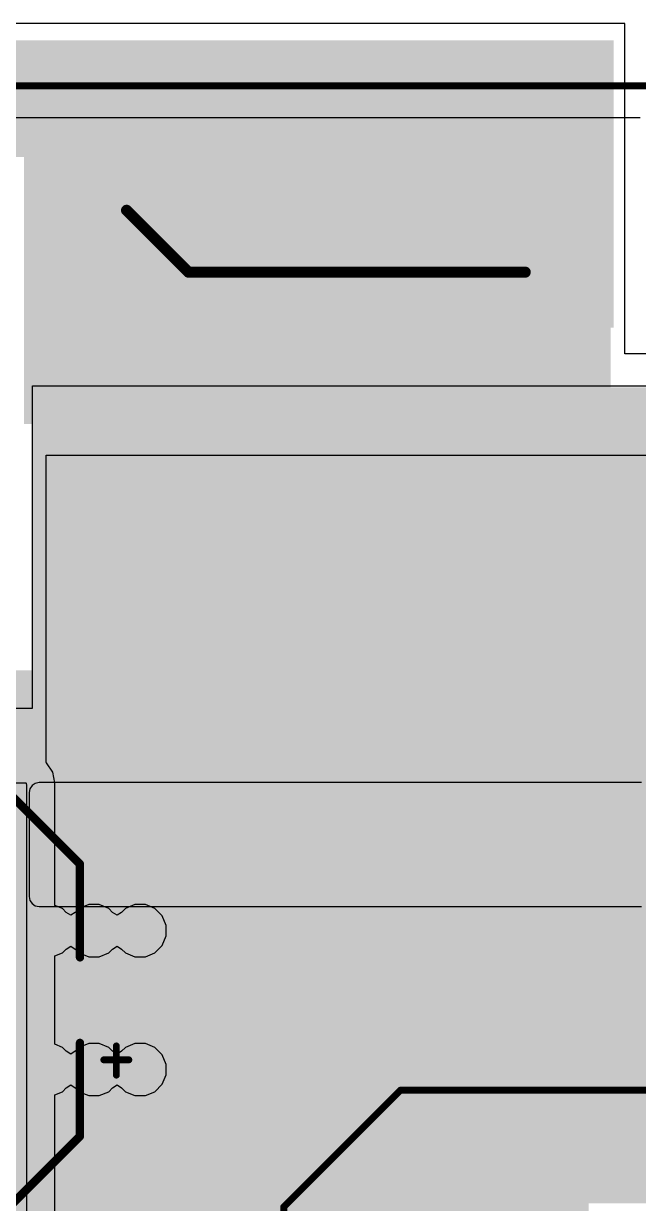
# Model space of a CAD drawing. Header units: millimetres. Extents: x 0 to 214, y 0 to 214.
# Drawn here: x 3.69 to 4.133, y 1.471 to 2.321 of the extents above; entities that cross this region are included whole.
import ezdxf

# ---------------------------------------------------------------- set-up
doc = ezdxf.new("R2010")
doc.units = ezdxf.units.MM
doc.header["$MEASUREMENT"] = 0
for name, color, linetype in [('BottomLayer', 5, 'Continuous'), ('BottomPaste', 16, 'Continuous'), ('BottomSolder', 6, 'Continuous'), ('TopLayer', 1, 'Continuous'), ('TopOverlay', 2, 'Continuous'), ('TopPaste', 8, 'Continuous'), ('TopSolder', 216, 'Continuous'), ('ViaHoleLayer', 16, 'Continuous')]:
    doc.layers.add(name, color=color, linetype=linetype)

# ---------------------------------------------------------------- blocks, each defined once
blk = doc.blocks.new('50SVPF68M_5')
at = {"layer": 'TopLayer'}
for points in [[(-0.26575, 0.03248), (-0.08858, 0.03248), (-0.08858, -0.03248), (-0.26575, -0.03248)], [(0.08858, 0.03248), (0.26575, 0.03248), (0.26575, -0.03248), (0.08858, -0.03248)]]:
    blk.add_hatch(color=1, dxfattribs=at).paths.add_polyline_path(points)
at = {"layer": 'TopPaste'}
for points in [[(-0.26575, 0.03248), (-0.08858, 0.03248), (-0.08858, -0.03248), (-0.26575, -0.03248)], [(0.08858, 0.03248), (0.26575, 0.03248), (0.26575, -0.03248), (0.08858, -0.03248)]]:
    blk.add_hatch(color=8, dxfattribs=at).paths.add_polyline_path(points)
at = {"layer": 'TopSolder'}
for points in [[(-0.26775, 0.03448), (-0.08658, 0.03448), (-0.08658, -0.03448), (-0.26775, -0.03448)], [(0.08658, 0.03448), (0.26775, 0.03448), (0.26775, -0.03448), (0.08658, -0.03448)]]:
    blk.add_hatch(color=216, dxfattribs=at).paths.add_polyline_path(points)
at = {"layer": 'TopOverlay', "const_width": 0.005}
for points in [[(-0.20576, 0.12165), (-0.12165, 0.20576)], [(-0.12165, 0.20576), (0.20576, 0.20576)], [(0.20576, 0.03356), (0.20576, 0.20576)], [(-0.20576, 0.041), (-0.20576, 0.12165)], [(-0.22617, 0.04), (-0.22617, 0.061)], [(-0.23517, 0.05), (-0.21716, 0.05)], [(0.20576, -0.20576), (0.20576, -0.03356)], [(-0.20576, -0.12165), (-0.20576, -0.04)], [(-0.20576, -0.12165), (-0.12165, -0.20576)], [(-0.12165, -0.20576), (0.20576, -0.20576)]]:
    blk.add_lwpolyline(points, dxfattribs=at)
at = {"layer": 'TopOverlay', "const_width": 0.0025}
for points in [[(-0.1229, 0.20576, 1), (-0.1204, 0.20576, 1)], [(-0.1229, 0.20576, 1), (-0.1204, 0.20576, 1)], [(0.20451, 0.20576, 1), (0.20701, 0.20576, 1)], [(0.20451, 0.20576, 1), (0.20701, 0.20576, 1)], [(-0.20701, 0.12165, 1), (-0.20451, 0.12165, 1)], [(-0.20701, 0.12165, 1), (-0.20451, 0.12165, 1)], [(-0.22742, 0.061, 1), (-0.22492, 0.061, 1)], [(-0.23641, 0.05, 1), (-0.23392, 0.05, 1)], [(-0.21841, 0.05, 1), (-0.21591, 0.05, 1)], [(-0.20701, 0.041, 1), (-0.20451, 0.041, 1)], [(-0.22742, 0.04, 1), (-0.22492, 0.04, 1)], [(0.20451, 0.03356, 1), (0.20701, 0.03356, 1)], [(0.20451, -0.03356, 1), (0.20701, -0.03356, 1)], [(-0.20701, -0.04, 1), (-0.20451, -0.04, 1)], [(-0.20701, -0.12165, 1), (-0.20451, -0.12165, 1)], [(-0.20701, -0.12165, 1), (-0.20451, -0.12165, 1)], [(-0.1229, -0.20576, 1), (-0.1204, -0.20576, 1)], [(-0.1229, -0.20576, 1), (-0.1204, -0.20576, 1)], [(0.20451, -0.20576, 1), (0.20701, -0.20576, 1)], [(0.20451, -0.20576, 1), (0.20701, -0.20576, 1)]]:
    blk.add_lwpolyline(points, format="xyb", close=True, dxfattribs=at)
blk = doc.blocks.new('760895631_6')
at = {"layer": 'TopOverlay', "const_width": 0.005}
blk.add_lwpolyline([(-0.85014, -0.82476), (0.84843, -0.82476)], dxfattribs=at)
blk = doc.blocks.new('50SVPF18M_84')
at = {"layer": 'TopLayer'}
for points in [[(-0.211307, 0.027559), (-0.045953, 0.027559), (-0.045953, -0.027559), (-0.211307, -0.027559)], [(0.045953, 0.027559), (0.211307, 0.027559), (0.211307, -0.027559), (0.045953, -0.027559)]]:
    blk.add_hatch(color=1, dxfattribs=at).paths.add_polyline_path(points)
at = {"layer": 'TopPaste'}
for points in [[(-0.211307, 0.027559), (-0.045953, 0.027559), (-0.045953, -0.027559), (-0.211307, -0.027559)], [(0.045953, 0.027559), (0.211307, 0.027559), (0.211307, -0.027559), (0.045953, -0.027559)]]:
    blk.add_hatch(color=8, dxfattribs=at).paths.add_polyline_path(points)
at = {"layer": 'TopSolder'}
for points in [[(-0.213307, 0.029559), (-0.043953, 0.029559), (-0.043953, -0.029559), (-0.213307, -0.029559)], [(0.043953, 0.029559), (0.213307, 0.029559), (0.213307, -0.029559), (0.043953, -0.029559)]]:
    blk.add_hatch(color=216, dxfattribs=at).paths.add_polyline_path(points)
at = {"layer": 'TopOverlay'}
for points, const_width in [([(-0.097046, 0.166387), (-0.165403, 0.09803)], 0.006), ([(0.165403, 0.166387), (-0.097046, 0.166387)], 0.006), ([(0.165403, 0.166387), (0.165403, 0.030803)], 0.006), ([(-0.165403, 0.09803), (-0.165403, 0.030803)], 0.006), ([(-0.19163, 0.054), (-0.19163, 0.033)], 0.005), ([(-0.18263, 0.043), (-0.20063, 0.043)], 0.005), ([(-0.165403, -0.030803), (-0.165403, -0.09803)], 0.006), ([(0.165403, -0.030803), (0.165403, -0.166387)], 0.006), ([(-0.097046, -0.166387), (-0.165403, -0.09803)], 0.006), ([(0.165403, -0.166387), (-0.097046, -0.166387)], 0.006)]:
    blk.add_lwpolyline(points, dxfattribs=dict(at, const_width=const_width))
for points, const_width in [([(-0.098546, 0.166387, 1), (-0.095546, 0.166387, 1)], 0.003), ([(-0.098546, 0.166387, 1), (-0.095546, 0.166387, 1)], 0.003), ([(0.163903, 0.166387, 1), (0.166903, 0.166387, 1)], 0.003), ([(0.163903, 0.166387, 1), (0.166903, 0.166387, 1)], 0.003), ([(-0.166903, 0.09803, 1), (-0.163903, 0.09803, 1)], 0.003), ([(-0.166903, 0.09803, 1), (-0.163903, 0.09803, 1)], 0.003), ([(-0.19288, 0.054, 1), (-0.19038, 0.054, 1)], 0.0025), ([(-0.20188, 0.043, 1), (-0.19938, 0.043, 1)], 0.0025), ([(-0.18388, 0.043, 1), (-0.18138, 0.043, 1)], 0.0025), ([(-0.19288, 0.033, 1), (-0.19038, 0.033, 1)], 0.0025), ([(-0.166903, 0.030803, 1), (-0.163903, 0.030803, 1)], 0.003), ([(0.163903, 0.030803, 1), (0.166903, 0.030803, 1)], 0.003), ([(-0.166903, -0.030803, 1), (-0.163903, -0.030803, 1)], 0.003), ([(0.163903, -0.030803, 1), (0.166903, -0.030803, 1)], 0.003), ([(-0.166903, -0.09803, 1), (-0.163903, -0.09803, 1)], 0.003), ([(-0.166903, -0.09803, 1), (-0.163903, -0.09803, 1)], 0.003), ([(-0.098546, -0.166387, 1), (-0.095546, -0.166387, 1)], 0.003), ([(-0.098546, -0.166387, 1), (-0.095546, -0.166387, 1)], 0.003), ([(0.163903, -0.166387, 1), (0.166903, -0.166387, 1)], 0.003), ([(0.163903, -0.166387, 1), (0.166903, -0.166387, 1)], 0.003)]:
    blk.add_lwpolyline(points, format="xyb", close=True, dxfattribs=dict(at, const_width=const_width))
blk = doc.blocks.new('RES_2512_B_130')
at = {"layer": 'BottomLayer'}
for points in [[(-0.15945, 0.06693), (-0.09646, 0.06693), (-0.09646, -0.06693), (-0.15945, -0.06693)], [(0.09646, 0.06693), (0.15945, 0.06693), (0.15945, -0.06693), (0.09646, -0.06693)]]:
    blk.add_hatch(color=5, dxfattribs=at).paths.add_polyline_path(points)
at = {"layer": 'BottomPaste'}
for points in [[(-0.15945, 0.06693), (-0.09646, 0.06693), (-0.09646, -0.06693), (-0.15945, -0.06693)], [(0.09646, 0.06693), (0.15945, 0.06693), (0.15945, -0.06693), (0.09646, -0.06693)]]:
    blk.add_hatch(color=16, dxfattribs=at).paths.add_polyline_path(points)
at = {"layer": 'BottomSolder'}
for points in [[(-0.16345, 0.07093), (-0.09246, 0.07093), (-0.09246, -0.07093), (-0.16345, -0.07093)], [(0.09246, 0.07093), (0.16345, 0.07093), (0.16345, -0.07093), (0.09246, -0.07093)]]:
    blk.add_hatch(color=6, dxfattribs=at).paths.add_polyline_path(points)
blk = doc.blocks.new('RES_2512_B_131')
at = {"layer": 'BottomLayer'}
for points in [[(-0.15945, 0.06693), (-0.09646, 0.06693), (-0.09646, -0.06693), (-0.15945, -0.06693)], [(0.09646, 0.06693), (0.15945, 0.06693), (0.15945, -0.06693), (0.09646, -0.06693)]]:
    blk.add_hatch(color=5, dxfattribs=at).paths.add_polyline_path(points)
at = {"layer": 'BottomPaste'}
for points in [[(-0.15945, 0.06693), (-0.09646, 0.06693), (-0.09646, -0.06693), (-0.15945, -0.06693)], [(0.09646, 0.06693), (0.15945, 0.06693), (0.15945, -0.06693), (0.09646, -0.06693)]]:
    blk.add_hatch(color=16, dxfattribs=at).paths.add_polyline_path(points)
at = {"layer": 'BottomSolder'}
for points in [[(-0.16345, 0.07093), (-0.09246, 0.07093), (-0.09246, -0.07093), (-0.16345, -0.07093)], [(0.09246, 0.07093), (0.16345, 0.07093), (0.16345, -0.07093), (0.09246, -0.07093)]]:
    blk.add_hatch(color=6, dxfattribs=at).paths.add_polyline_path(points)

msp = doc.modelspace()

# ---------------------------------------------------------------- hatches: boundary and pattern name
at = {"layer": 'BottomLayer'}
for points in [[(3.69, 2.03246), (4.11295, 2.03246), (4.11295, 2.226), (3.69, 2.226)], [(3.69, 2.03246), (4.1102, 2.03246), (4.1102, 2.105), (3.69, 2.105)]]:
    msp.add_hatch(color=5, dxfattribs=at).paths.add_polyline_path(points)
h = msp.add_hatch(color=5, dxfattribs=at)
edge = h.paths.add_edge_path()
edge.add_arc((3.72248, 2.18649), 0.01181, 0, 360)
h = msp.add_hatch(color=5, dxfattribs=at)
edge = h.paths.add_edge_path()
edge.add_arc((3.77545, 2.18649), 0.01181, 0, 360)
h = msp.add_hatch(color=5, dxfattribs=at)
edge = h.paths.add_edge_path()
edge.add_arc((3.82841, 2.18649), 0.01181, 0, 360)
h = msp.add_hatch(color=5, dxfattribs=at)
edge = h.paths.add_edge_path()
edge.add_arc((3.88138, 2.18649), 0.01181, 0, 360)
h = msp.add_hatch(color=5, dxfattribs=at)
edge = h.paths.add_edge_path()
edge.add_arc((3.93435, 2.18649), 0.01181, 0, 360)
h = msp.add_hatch(color=5, dxfattribs=at)
edge = h.paths.add_edge_path()
edge.add_arc((3.98732, 2.18649), 0.01181, 0, 360)
h = msp.add_hatch(color=5, dxfattribs=at)
edge = h.paths.add_edge_path()
edge.add_arc((4.04029, 2.18649), 0.01181, 0, 360)
h = msp.add_hatch(color=5, dxfattribs=at)
edge = h.paths.add_edge_path()
edge.add_arc((4.09326, 2.18649), 0.01181, 0, 360)
h = msp.add_hatch(color=5, dxfattribs=at)
edge = h.paths.add_edge_path()
edge.add_arc((3.72248, 2.139), 0.01181, 0, 360)
h = msp.add_hatch(color=5, dxfattribs=at)
edge = h.paths.add_edge_path()
edge.add_arc((3.77545, 2.139), 0.01181, 0, 360)
h = msp.add_hatch(color=5, dxfattribs=at)
edge = h.paths.add_edge_path()
edge.add_arc((3.82841, 2.139), 0.01181, 0, 360)
h = msp.add_hatch(color=5, dxfattribs=at)
edge = h.paths.add_edge_path()
edge.add_arc((3.88138, 2.139), 0.01181, 0, 360)
h = msp.add_hatch(color=5, dxfattribs=at)
edge = h.paths.add_edge_path()
edge.add_arc((3.93435, 2.139), 0.01181, 0, 360)
h = msp.add_hatch(color=5, dxfattribs=at)
edge = h.paths.add_edge_path()
edge.add_arc((3.98732, 2.139), 0.01181, 0, 360)
h = msp.add_hatch(color=5, dxfattribs=at)
edge = h.paths.add_edge_path()
edge.add_arc((4.04029, 2.139), 0.01181, 0, 360)
h = msp.add_hatch(color=5, dxfattribs=at)
edge = h.paths.add_edge_path()
edge.add_arc((4.09326, 2.139), 0.01181, 0, 360)
h = msp.add_hatch(color=5, dxfattribs=at)
edge = h.paths.add_edge_path()
edge.add_arc((3.72248, 1.733), 0.01181, 0, 360)
h = msp.add_hatch(color=5, dxfattribs=at)
edge = h.paths.add_edge_path()
edge.add_arc((3.77545, 1.733), 0.01181, 0, 360)
h = msp.add_hatch(color=5, dxfattribs=at)
edge = h.paths.add_edge_path()
edge.add_arc((3.82841, 1.733), 0.01181, 0, 360)
h = msp.add_hatch(color=5, dxfattribs=at)
edge = h.paths.add_edge_path()
edge.add_arc((3.88138, 1.733), 0.01181, 0, 360)
h = msp.add_hatch(color=5, dxfattribs=at)
edge = h.paths.add_edge_path()
edge.add_arc((3.93435, 1.733), 0.01181, 0, 360)
h = msp.add_hatch(color=5, dxfattribs=at)
edge = h.paths.add_edge_path()
edge.add_arc((3.98732, 1.733), 0.01181, 0, 360)
h = msp.add_hatch(color=5, dxfattribs=at)
edge = h.paths.add_edge_path()
edge.add_arc((4.04029, 1.733), 0.01181, 0, 360)
h = msp.add_hatch(color=5, dxfattribs=at)
edge = h.paths.add_edge_path()
edge.add_arc((4.09326, 1.733), 0.01181, 0, 360)
h = msp.add_hatch(color=5, dxfattribs=at)
edge = h.paths.add_edge_path()
edge.add_arc((3.70715, 1.66744), 0.01181, 0, 360)
h = msp.add_hatch(color=5, dxfattribs=at)
edge = h.paths.add_edge_path()
edge.add_arc((3.74048, 1.66744), 0.01181, 0, 360)
h = msp.add_hatch(color=5, dxfattribs=at)
edge = h.paths.add_edge_path()
edge.add_arc((3.77382, 1.66744), 0.01181, 0, 360)
h = msp.add_hatch(color=5, dxfattribs=at)
edge = h.paths.add_edge_path()
edge.add_arc((3.70715, 1.56744), 0.01181, 0, 360)
h = msp.add_hatch(color=5, dxfattribs=at)
edge = h.paths.add_edge_path()
edge.add_arc((3.74048, 1.56744), 0.01181, 0, 360)
h = msp.add_hatch(color=5, dxfattribs=at)
edge = h.paths.add_edge_path()
edge.add_arc((3.77382, 1.56744), 0.01181, 0, 360)
at = {"layer": 'BottomSolder'}
h = msp.add_hatch(color=6, dxfattribs=at)
edge = h.paths.add_edge_path()
edge.add_arc((3.72248, 2.18649), 0.01581, 0, 360)
h = msp.add_hatch(color=6, dxfattribs=at)
edge = h.paths.add_edge_path()
edge.add_arc((3.77545, 2.18649), 0.01581, 0, 360)
h = msp.add_hatch(color=6, dxfattribs=at)
edge = h.paths.add_edge_path()
edge.add_arc((3.82841, 2.18649), 0.01581, 0, 360)
h = msp.add_hatch(color=6, dxfattribs=at)
edge = h.paths.add_edge_path()
edge.add_arc((3.88138, 2.18649), 0.01581, 0, 360)
h = msp.add_hatch(color=6, dxfattribs=at)
edge = h.paths.add_edge_path()
edge.add_arc((3.93435, 2.18649), 0.01581, 0, 360)
h = msp.add_hatch(color=6, dxfattribs=at)
edge = h.paths.add_edge_path()
edge.add_arc((3.98732, 2.18649), 0.01581, 0, 360)
h = msp.add_hatch(color=6, dxfattribs=at)
edge = h.paths.add_edge_path()
edge.add_arc((4.04029, 2.18649), 0.01581, 0, 360)
h = msp.add_hatch(color=6, dxfattribs=at)
edge = h.paths.add_edge_path()
edge.add_arc((4.09326, 2.18649), 0.01581, 0, 360)
h = msp.add_hatch(color=6, dxfattribs=at)
edge = h.paths.add_edge_path()
edge.add_arc((3.72248, 2.139), 0.01581, 0, 360)
h = msp.add_hatch(color=6, dxfattribs=at)
edge = h.paths.add_edge_path()
edge.add_arc((3.77545, 2.139), 0.01581, 0, 360)
h = msp.add_hatch(color=6, dxfattribs=at)
edge = h.paths.add_edge_path()
edge.add_arc((3.82841, 2.139), 0.01581, 0, 360)
h = msp.add_hatch(color=6, dxfattribs=at)
edge = h.paths.add_edge_path()
edge.add_arc((3.88138, 2.139), 0.01581, 0, 360)
h = msp.add_hatch(color=6, dxfattribs=at)
edge = h.paths.add_edge_path()
edge.add_arc((3.93435, 2.139), 0.01581, 0, 360)
h = msp.add_hatch(color=6, dxfattribs=at)
edge = h.paths.add_edge_path()
edge.add_arc((3.98732, 2.139), 0.01581, 0, 360)
h = msp.add_hatch(color=6, dxfattribs=at)
edge = h.paths.add_edge_path()
edge.add_arc((4.04029, 2.139), 0.01581, 0, 360)
h = msp.add_hatch(color=6, dxfattribs=at)
edge = h.paths.add_edge_path()
edge.add_arc((4.09326, 2.139), 0.01581, 0, 360)
for points in [[(3.696, 1.471), (5.885, 1.471), (5.885, 2.059), (3.696, 2.059)], [(4.097, 0.144), (4.097, 1.855), (3.18, 1.855), (3.18, 0.144)]]:
    msp.add_hatch(color=6, dxfattribs=at).paths.add_polyline_path(points)
h = msp.add_hatch(color=6, dxfattribs=at)
edge = h.paths.add_edge_path()
edge.add_arc((3.72248, 1.733), 0.01581, 0, 360)
h = msp.add_hatch(color=6, dxfattribs=at)
edge = h.paths.add_edge_path()
edge.add_arc((3.77545, 1.733), 0.01581, 0, 360)
h = msp.add_hatch(color=6, dxfattribs=at)
edge = h.paths.add_edge_path()
edge.add_arc((3.82841, 1.733), 0.01581, 0, 360)
h = msp.add_hatch(color=6, dxfattribs=at)
edge = h.paths.add_edge_path()
edge.add_arc((3.88138, 1.733), 0.01581, 0, 360)
h = msp.add_hatch(color=6, dxfattribs=at)
edge = h.paths.add_edge_path()
edge.add_arc((3.93435, 1.733), 0.01581, 0, 360)
h = msp.add_hatch(color=6, dxfattribs=at)
edge = h.paths.add_edge_path()
edge.add_arc((3.98732, 1.733), 0.01581, 0, 360)
h = msp.add_hatch(color=6, dxfattribs=at)
edge = h.paths.add_edge_path()
edge.add_arc((4.04029, 1.733), 0.01581, 0, 360)
h = msp.add_hatch(color=6, dxfattribs=at)
edge = h.paths.add_edge_path()
edge.add_arc((4.09326, 1.733), 0.01581, 0, 360)
h = msp.add_hatch(color=6, dxfattribs=at)
edge = h.paths.add_edge_path()
edge.add_arc((3.70715, 1.66744), 0.01581, 0, 360)
h = msp.add_hatch(color=6, dxfattribs=at)
edge = h.paths.add_edge_path()
edge.add_arc((3.74048, 1.66744), 0.01581, 0, 360)
h = msp.add_hatch(color=6, dxfattribs=at)
edge = h.paths.add_edge_path()
edge.add_arc((3.77382, 1.66744), 0.01581, 0, 360)
h = msp.add_hatch(color=6, dxfattribs=at)
edge = h.paths.add_edge_path()
edge.add_arc((3.70715, 1.56744), 0.01581, 0, 360)
h = msp.add_hatch(color=6, dxfattribs=at)
edge = h.paths.add_edge_path()
edge.add_arc((3.74048, 1.56744), 0.01581, 0, 360)
h = msp.add_hatch(color=6, dxfattribs=at)
edge = h.paths.add_edge_path()
edge.add_arc((3.77382, 1.56744), 0.01581, 0, 360)
at = {"layer": 'TopLayer'}
for points in [[(3.5275, 2.225), (4.114, 2.225), (4.114, 2.309), (3.5275, 2.309)], [(3.6985, 2.102), (4.115, 2.102), (4.115, 2.309), (3.6985, 2.309)], [(3.701, 1.692), (4.135, 1.692), (4.135, 1.767), (3.701, 1.767)]]:
    msp.add_hatch(color=1, dxfattribs=at).paths.add_polyline_path(points)
h = msp.add_hatch(color=1, dxfattribs=at)
edge = h.paths.add_edge_path()
edge.add_arc((3.72248, 2.18649), 0.01181, 0, 360)
h = msp.add_hatch(color=1, dxfattribs=at)
edge = h.paths.add_edge_path()
edge.add_arc((3.77545, 2.18649), 0.01181, 0, 360)
h = msp.add_hatch(color=1, dxfattribs=at)
edge = h.paths.add_edge_path()
edge.add_arc((3.82841, 2.18649), 0.01181, 0, 360)
h = msp.add_hatch(color=1, dxfattribs=at)
edge = h.paths.add_edge_path()
edge.add_arc((3.88138, 2.18649), 0.01181, 0, 360)
h = msp.add_hatch(color=1, dxfattribs=at)
edge = h.paths.add_edge_path()
edge.add_arc((3.93435, 2.18649), 0.01181, 0, 360)
h = msp.add_hatch(color=1, dxfattribs=at)
edge = h.paths.add_edge_path()
edge.add_arc((3.98732, 2.18649), 0.01181, 0, 360)
h = msp.add_hatch(color=1, dxfattribs=at)
edge = h.paths.add_edge_path()
edge.add_arc((4.04029, 2.18649), 0.01181, 0, 360)
h = msp.add_hatch(color=1, dxfattribs=at)
edge = h.paths.add_edge_path()
edge.add_arc((4.09326, 2.18649), 0.01181, 0, 360)
h = msp.add_hatch(color=1, dxfattribs=at)
edge = h.paths.add_edge_path()
edge.add_arc((3.72248, 2.139), 0.01181, 0, 360)
h = msp.add_hatch(color=1, dxfattribs=at)
edge = h.paths.add_edge_path()
edge.add_arc((3.77545, 2.139), 0.01181, 0, 360)
h = msp.add_hatch(color=1, dxfattribs=at)
edge = h.paths.add_edge_path()
edge.add_arc((3.82841, 2.139), 0.01181, 0, 360)
h = msp.add_hatch(color=1, dxfattribs=at)
edge = h.paths.add_edge_path()
edge.add_arc((3.88138, 2.139), 0.01181, 0, 360)
h = msp.add_hatch(color=1, dxfattribs=at)
edge = h.paths.add_edge_path()
edge.add_arc((3.93435, 2.139), 0.01181, 0, 360)
h = msp.add_hatch(color=1, dxfattribs=at)
edge = h.paths.add_edge_path()
edge.add_arc((3.98732, 2.139), 0.01181, 0, 360)
h = msp.add_hatch(color=1, dxfattribs=at)
edge = h.paths.add_edge_path()
edge.add_arc((4.04029, 2.139), 0.01181, 0, 360)
h = msp.add_hatch(color=1, dxfattribs=at)
edge = h.paths.add_edge_path()
edge.add_arc((4.09326, 2.139), 0.01181, 0, 360)
h = msp.add_hatch(color=1, dxfattribs=at)
edge = h.paths.add_edge_path()
edge.add_arc((3.72248, 1.733), 0.01181, 0, 360)
h = msp.add_hatch(color=1, dxfattribs=at)
edge = h.paths.add_edge_path()
edge.add_arc((3.77545, 1.733), 0.01181, 0, 360)
h = msp.add_hatch(color=1, dxfattribs=at)
edge = h.paths.add_edge_path()
edge.add_arc((3.82841, 1.733), 0.01181, 0, 360)
h = msp.add_hatch(color=1, dxfattribs=at)
edge = h.paths.add_edge_path()
edge.add_arc((3.88138, 1.733), 0.01181, 0, 360)
h = msp.add_hatch(color=1, dxfattribs=at)
edge = h.paths.add_edge_path()
edge.add_arc((3.93435, 1.733), 0.01181, 0, 360)
h = msp.add_hatch(color=1, dxfattribs=at)
edge = h.paths.add_edge_path()
edge.add_arc((3.98732, 1.733), 0.01181, 0, 360)
h = msp.add_hatch(color=1, dxfattribs=at)
edge = h.paths.add_edge_path()
edge.add_arc((4.04029, 1.733), 0.01181, 0, 360)
h = msp.add_hatch(color=1, dxfattribs=at)
edge = h.paths.add_edge_path()
edge.add_arc((4.09326, 1.733), 0.01181, 0, 360)
h = msp.add_hatch(color=1, dxfattribs=at)
edge = h.paths.add_edge_path()
edge.add_arc((3.70715, 1.66744), 0.01181, 0, 360)
h = msp.add_hatch(color=1, dxfattribs=at)
edge = h.paths.add_edge_path()
edge.add_arc((3.74048, 1.66744), 0.01181, 0, 360)
h = msp.add_hatch(color=1, dxfattribs=at)
edge = h.paths.add_edge_path()
edge.add_arc((3.77382, 1.66744), 0.01181, 0, 360)
h = msp.add_hatch(color=1, dxfattribs=at)
edge = h.paths.add_edge_path()
edge.add_arc((3.70715, 1.56744), 0.01181, 0, 360)
h = msp.add_hatch(color=1, dxfattribs=at)
edge = h.paths.add_edge_path()
edge.add_arc((3.74048, 1.56744), 0.01181, 0, 360)
h = msp.add_hatch(color=1, dxfattribs=at)
edge = h.paths.add_edge_path()
edge.add_arc((3.77382, 1.56744), 0.01181, 0, 360)
at = {"layer": 'TopSolder'}
h = msp.add_hatch(color=216, dxfattribs=at)
edge = h.paths.add_edge_path()
edge.add_arc((3.72248, 2.18649), 0.01581, 0, 360)
h = msp.add_hatch(color=216, dxfattribs=at)
edge = h.paths.add_edge_path()
edge.add_arc((3.77545, 2.18649), 0.01581, 0, 360)
h = msp.add_hatch(color=216, dxfattribs=at)
edge = h.paths.add_edge_path()
edge.add_arc((3.82841, 2.18649), 0.01581, 0, 360)
h = msp.add_hatch(color=216, dxfattribs=at)
edge = h.paths.add_edge_path()
edge.add_arc((3.88138, 2.18649), 0.01581, 0, 360)
h = msp.add_hatch(color=216, dxfattribs=at)
edge = h.paths.add_edge_path()
edge.add_arc((3.93435, 2.18649), 0.01581, 0, 360)
h = msp.add_hatch(color=216, dxfattribs=at)
edge = h.paths.add_edge_path()
edge.add_arc((3.98732, 2.18649), 0.01581, 0, 360)
h = msp.add_hatch(color=216, dxfattribs=at)
edge = h.paths.add_edge_path()
edge.add_arc((4.04029, 2.18649), 0.01581, 0, 360)
h = msp.add_hatch(color=216, dxfattribs=at)
edge = h.paths.add_edge_path()
edge.add_arc((4.09326, 2.18649), 0.01581, 0, 360)
h = msp.add_hatch(color=216, dxfattribs=at)
edge = h.paths.add_edge_path()
edge.add_arc((3.72248, 2.139), 0.01581, 0, 360)
h = msp.add_hatch(color=216, dxfattribs=at)
edge = h.paths.add_edge_path()
edge.add_arc((3.77545, 2.139), 0.01581, 0, 360)
h = msp.add_hatch(color=216, dxfattribs=at)
edge = h.paths.add_edge_path()
edge.add_arc((3.82841, 2.139), 0.01581, 0, 360)
h = msp.add_hatch(color=216, dxfattribs=at)
edge = h.paths.add_edge_path()
edge.add_arc((3.88138, 2.139), 0.01581, 0, 360)
h = msp.add_hatch(color=216, dxfattribs=at)
edge = h.paths.add_edge_path()
edge.add_arc((3.93435, 2.139), 0.01581, 0, 360)
h = msp.add_hatch(color=216, dxfattribs=at)
edge = h.paths.add_edge_path()
edge.add_arc((3.98732, 2.139), 0.01581, 0, 360)
h = msp.add_hatch(color=216, dxfattribs=at)
edge = h.paths.add_edge_path()
edge.add_arc((4.04029, 2.139), 0.01581, 0, 360)
h = msp.add_hatch(color=216, dxfattribs=at)
edge = h.paths.add_edge_path()
edge.add_arc((4.09326, 2.139), 0.01581, 0, 360)
for points in [[(3.696, 1.471), (5.885, 1.471), (5.885, 2.059), (3.696, 2.059)], [(4.097, 0.135), (4.097, 1.855), (3.18, 1.855), (3.18, 0.135)]]:
    msp.add_hatch(color=216, dxfattribs=at).paths.add_polyline_path(points)
h = msp.add_hatch(color=216, dxfattribs=at)
edge = h.paths.add_edge_path()
edge.add_arc((3.72248, 1.733), 0.01581, 0, 360)
h = msp.add_hatch(color=216, dxfattribs=at)
edge = h.paths.add_edge_path()
edge.add_arc((3.77545, 1.733), 0.01581, 0, 360)
h = msp.add_hatch(color=216, dxfattribs=at)
edge = h.paths.add_edge_path()
edge.add_arc((3.82841, 1.733), 0.01581, 0, 360)
h = msp.add_hatch(color=216, dxfattribs=at)
edge = h.paths.add_edge_path()
edge.add_arc((3.88138, 1.733), 0.01581, 0, 360)
h = msp.add_hatch(color=216, dxfattribs=at)
edge = h.paths.add_edge_path()
edge.add_arc((3.93435, 1.733), 0.01581, 0, 360)
h = msp.add_hatch(color=216, dxfattribs=at)
edge = h.paths.add_edge_path()
edge.add_arc((3.98732, 1.733), 0.01581, 0, 360)
h = msp.add_hatch(color=216, dxfattribs=at)
edge = h.paths.add_edge_path()
edge.add_arc((4.04029, 1.733), 0.01581, 0, 360)
h = msp.add_hatch(color=216, dxfattribs=at)
edge = h.paths.add_edge_path()
edge.add_arc((4.09326, 1.733), 0.01581, 0, 360)
h = msp.add_hatch(color=216, dxfattribs=at)
edge = h.paths.add_edge_path()
edge.add_arc((3.70715, 1.66744), 0.01581, 0, 360)
h = msp.add_hatch(color=216, dxfattribs=at)
edge = h.paths.add_edge_path()
edge.add_arc((3.74048, 1.66744), 0.01581, 0, 360)
h = msp.add_hatch(color=216, dxfattribs=at)
edge = h.paths.add_edge_path()
edge.add_arc((3.77382, 1.66744), 0.01581, 0, 360)
h = msp.add_hatch(color=216, dxfattribs=at)
edge = h.paths.add_edge_path()
edge.add_arc((3.70715, 1.56744), 0.01581, 0, 360)
h = msp.add_hatch(color=216, dxfattribs=at)
edge = h.paths.add_edge_path()
edge.add_arc((3.74048, 1.56744), 0.01581, 0, 360)
h = msp.add_hatch(color=216, dxfattribs=at)
edge = h.paths.add_edge_path()
edge.add_arc((3.77382, 1.56744), 0.01581, 0, 360)
at = {"layer": 'ViaHoleLayer'}
h = msp.add_hatch(color=16, dxfattribs=at)
edge = h.paths.add_edge_path()
edge.add_arc((3.72248, 2.18649), 0.00591, 0, 360)
h = msp.add_hatch(color=16, dxfattribs=at)
edge = h.paths.add_edge_path()
edge.add_arc((3.77545, 2.18649), 0.00591, 0, 360)
h = msp.add_hatch(color=16, dxfattribs=at)
edge = h.paths.add_edge_path()
edge.add_arc((3.82841, 2.18649), 0.00591, 0, 360)
h = msp.add_hatch(color=16, dxfattribs=at)
edge = h.paths.add_edge_path()
edge.add_arc((3.88138, 2.18649), 0.00591, 0, 360)
h = msp.add_hatch(color=16, dxfattribs=at)
edge = h.paths.add_edge_path()
edge.add_arc((3.93435, 2.18649), 0.00591, 0, 360)
h = msp.add_hatch(color=16, dxfattribs=at)
edge = h.paths.add_edge_path()
edge.add_arc((3.98732, 2.18649), 0.00591, 0, 360)
h = msp.add_hatch(color=16, dxfattribs=at)
edge = h.paths.add_edge_path()
edge.add_arc((4.04029, 2.18649), 0.00591, 0, 360)
h = msp.add_hatch(color=16, dxfattribs=at)
edge = h.paths.add_edge_path()
edge.add_arc((4.09326, 2.18649), 0.00591, 0, 360)
h = msp.add_hatch(color=16, dxfattribs=at)
edge = h.paths.add_edge_path()
edge.add_arc((3.72248, 2.139), 0.00591, 0, 360)
h = msp.add_hatch(color=16, dxfattribs=at)
edge = h.paths.add_edge_path()
edge.add_arc((3.77545, 2.139), 0.00591, 0, 360)
h = msp.add_hatch(color=16, dxfattribs=at)
edge = h.paths.add_edge_path()
edge.add_arc((3.82841, 2.139), 0.00591, 0, 360)
h = msp.add_hatch(color=16, dxfattribs=at)
edge = h.paths.add_edge_path()
edge.add_arc((3.88138, 2.139), 0.00591, 0, 360)
h = msp.add_hatch(color=16, dxfattribs=at)
edge = h.paths.add_edge_path()
edge.add_arc((3.93435, 2.139), 0.00591, 0, 360)
h = msp.add_hatch(color=16, dxfattribs=at)
edge = h.paths.add_edge_path()
edge.add_arc((3.98732, 2.139), 0.00591, 0, 360)
h = msp.add_hatch(color=16, dxfattribs=at)
edge = h.paths.add_edge_path()
edge.add_arc((4.04029, 2.139), 0.00591, 0, 360)
h = msp.add_hatch(color=16, dxfattribs=at)
edge = h.paths.add_edge_path()
edge.add_arc((4.09326, 2.139), 0.00591, 0, 360)
h = msp.add_hatch(color=16, dxfattribs=at)
edge = h.paths.add_edge_path()
edge.add_arc((3.72248, 1.733), 0.00591, 0, 360)
h = msp.add_hatch(color=16, dxfattribs=at)
edge = h.paths.add_edge_path()
edge.add_arc((3.77545, 1.733), 0.00591, 0, 360)
h = msp.add_hatch(color=16, dxfattribs=at)
edge = h.paths.add_edge_path()
edge.add_arc((3.82841, 1.733), 0.00591, 0, 360)
h = msp.add_hatch(color=16, dxfattribs=at)
edge = h.paths.add_edge_path()
edge.add_arc((3.88138, 1.733), 0.00591, 0, 360)
h = msp.add_hatch(color=16, dxfattribs=at)
edge = h.paths.add_edge_path()
edge.add_arc((3.93435, 1.733), 0.00591, 0, 360)
h = msp.add_hatch(color=16, dxfattribs=at)
edge = h.paths.add_edge_path()
edge.add_arc((3.98732, 1.733), 0.00591, 0, 360)
h = msp.add_hatch(color=16, dxfattribs=at)
edge = h.paths.add_edge_path()
edge.add_arc((4.04029, 1.733), 0.00591, 0, 360)
h = msp.add_hatch(color=16, dxfattribs=at)
edge = h.paths.add_edge_path()
edge.add_arc((4.09326, 1.733), 0.00591, 0, 360)
h = msp.add_hatch(color=16, dxfattribs=at)
edge = h.paths.add_edge_path()
edge.add_arc((3.70715, 1.66744), 0.00591, 0, 360)
h = msp.add_hatch(color=16, dxfattribs=at)
edge = h.paths.add_edge_path()
edge.add_arc((3.74048, 1.66744), 0.00591, 0, 360)
h = msp.add_hatch(color=16, dxfattribs=at)
edge = h.paths.add_edge_path()
edge.add_arc((3.77382, 1.66744), 0.00591, 0, 360)
h = msp.add_hatch(color=16, dxfattribs=at)
edge = h.paths.add_edge_path()
edge.add_arc((3.70715, 1.56744), 0.00591, 0, 360)
h = msp.add_hatch(color=16, dxfattribs=at)
edge = h.paths.add_edge_path()
edge.add_arc((3.74048, 1.56744), 0.00591, 0, 360)
h = msp.add_hatch(color=16, dxfattribs=at)
edge = h.paths.add_edge_path()
edge.add_arc((3.77382, 1.56744), 0.00591, 0, 360)

# ---------------------------------------------------------------- linework, layer by layer
at = {"layer": 'BottomLayer'}
for p, q in [((4.134, 2.253), (3.679, 2.253)), ((3.706, 1.7887), (3.706, 2.01)), ((3.706, 2.01), (5.27024, 2.01)), ((3.70642, 1.78842), (3.706, 1.7887)), ((3.71084, 1.7818), (3.70642, 1.78842)), ((3.71239, 1.774), (3.71084, 1.7818)), ((3.204, 1.774), (3.69153, 1.774)), ((3.69153, 1.774), (3.69163, 1.77385)), ((3.69163, 1.77385), (3.692, 1.77199)), ((3.692, 1.77199), (3.692, 1.68563)), ((3.71239, 1.68563), (3.71239, 1.774)), ((3.692, 1.68563), (3.692, 1.68563)), ((3.692, 1.68563), (3.692, 1.68563)), ((3.692, 1.68563), (3.692, 1.58563)), ((3.7178, 1.68339), (3.71239, 1.68563)), ((3.72055, 1.68064), (3.7178, 1.68339)), ((3.72983, 1.68339), (3.72708, 1.68064)), ((3.73674, 1.68625), (3.72983, 1.68339)), ((3.74422, 1.68625), (3.73674, 1.68625)), ((3.75114, 1.68339), (3.74422, 1.68625)), ((3.75388, 1.68064), (3.75114, 1.68339)), ((3.76316, 1.68339), (3.76042, 1.68064)), ((3.77007, 1.68625), (3.76316, 1.68339)), ((3.77756, 1.68625), (3.77007, 1.68625)), ((3.78447, 1.68339), (3.77756, 1.68625)), ((3.78976, 1.6781), (3.78447, 1.68339)), ((3.72382, 1.67856), (3.72055, 1.68064)), ((3.72708, 1.68064), (3.72382, 1.67856)), ((3.75715, 1.67856), (3.75388, 1.68064)), ((3.76042, 1.68064), (3.75715, 1.67856)), ((3.79263, 1.67118), (3.78976, 1.6781)), ((3.79263, 1.6637), (3.79263, 1.67118)), ((3.78976, 1.65678), (3.79263, 1.6637)), ((3.71239, 1.64925), (3.7178, 1.65149)), ((3.71239, 1.58563), (3.71239, 1.64925)), ((3.7178, 1.65149), (3.72055, 1.65424)), ((3.72055, 1.65424), (3.72382, 1.65633)), ((3.72382, 1.65633), (3.72708, 1.65424)), ((3.72708, 1.65424), (3.72983, 1.65149)), ((3.72983, 1.65149), (3.73674, 1.64863)), ((3.74422, 1.64863), (3.75114, 1.65149)), ((3.75114, 1.65149), (3.75388, 1.65424)), ((3.75388, 1.65424), (3.75715, 1.65633)), ((3.75715, 1.65633), (3.76042, 1.65424)), ((3.76042, 1.65424), (3.76316, 1.65149)), ((3.76316, 1.65149), (3.77007, 1.64863)), ((3.77756, 1.64863), (3.78447, 1.65149)), ((3.78447, 1.65149), (3.78976, 1.65678)), ((3.73674, 1.64863), (3.74422, 1.64863)), ((3.77007, 1.64863), (3.77756, 1.64863)), ((3.692, 1.58563), (3.692, 1.58563)), ((3.692, 1.58563), (3.692, 1.58563)), ((3.692, 1.58563), (3.692, 1.54925)), ((3.7178, 1.58339), (3.71239, 1.58563)), ((3.72055, 1.58064), (3.7178, 1.58339)), ((3.72983, 1.58339), (3.72708, 1.58064)), ((3.73674, 1.58625), (3.72983, 1.58339)), ((3.74422, 1.58625), (3.73674, 1.58625)), ((3.75114, 1.58339), (3.74422, 1.58625)), ((3.75388, 1.58064), (3.75114, 1.58339)), ((3.76316, 1.58339), (3.76042, 1.58064)), ((3.77007, 1.58625), (3.76316, 1.58339)), ((3.77756, 1.58625), (3.77007, 1.58625)), ((3.78447, 1.58339), (3.77756, 1.58625)), ((3.78976, 1.5781), (3.78447, 1.58339)), ((3.72382, 1.57856), (3.72055, 1.58064)), ((3.72708, 1.58064), (3.72382, 1.57856)), ((3.75715, 1.57856), (3.75388, 1.58064)), ((3.76042, 1.58064), (3.75715, 1.57856)), ((3.79263, 1.57118), (3.78976, 1.5781)), ((3.79263, 1.5637), (3.79263, 1.57118)), ((3.72055, 1.55424), (3.72382, 1.55633)), ((3.72382, 1.55633), (3.72708, 1.55424)), ((3.75388, 1.55424), (3.75715, 1.55633)), ((3.75715, 1.55633), (3.76042, 1.55424)), ((3.78447, 1.55149), (3.78976, 1.55679)), ((3.78976, 1.55679), (3.79263, 1.5637)), ((3.692, 1.54925), (3.692, 1.33792)), ((3.71239, 1.54925), (3.7178, 1.55149)), ((3.71239, 1.33792), (3.71239, 1.54925)), ((3.7178, 1.55149), (3.72055, 1.55424)), ((3.72708, 1.55424), (3.72983, 1.55149)), ((3.72983, 1.55149), (3.73674, 1.54863)), ((3.73674, 1.54863), (3.74422, 1.54863)), ((3.74422, 1.54863), (3.75114, 1.55149)), ((3.75114, 1.55149), (3.75388, 1.55424)), ((3.76042, 1.55424), (3.76316, 1.55149)), ((3.76316, 1.55149), (3.77007, 1.54863)), ((3.77007, 1.54863), (3.77756, 1.54863)), ((3.77756, 1.54863), (3.78447, 1.55149))]:
    msp.add_line(p, q, dxfattribs=at)
at = {"layer": 'TopLayer'}
for p, q in [((4.123, 2.321), (3.514, 2.321)), ((4.123, 2.15523), (4.123, 2.321)), ((4.123, 2.083), (4.123, 2.15523)), ((4.225, 2.083), (4.123, 2.083)), ((3.69614, 1.82782), (3.69614, 2.06)), ((3.69614, 2.06), (5.894, 2.06)), ((3.18, 1.82782), (3.69614, 1.82782)), ((3.69441, 1.76973), (3.69386, 1.767)), ((3.69595, 1.77205), (3.69441, 1.76973)), ((3.69827, 1.77359), (3.69595, 1.77205)), ((3.701, 1.77414), (3.69827, 1.77359)), ((4.135, 1.77414), (3.701, 1.77414)), ((3.69386, 1.767), (3.69386, 1.692)), ((3.69386, 1.692), (3.69441, 1.68927)), ((3.69441, 1.68927), (3.69595, 1.68695)), ((3.69595, 1.68695), (3.69827, 1.68541)), ((3.69827, 1.68541), (3.701, 1.68486)), ((3.701, 1.68486), (4.135, 1.68486))]:
    msp.add_line(p, q, dxfattribs=at)
at = {"layer": 'TopLayer', "const_width": 0.008}
for points in [[(3.764, 2.18649), (3.80855, 2.14193)], [(3.80855, 2.14193), (4.05126, 2.14193)]]:
    msp.add_lwpolyline(points, dxfattribs=at)
at = {"layer": 'TopLayer', "const_width": 0.004}
for points in [[(3.762, 2.18649, 1), (3.766, 2.18649, 1)], [(3.80655, 2.14193, 1), (3.81055, 2.14193, 1)], [(3.80655, 2.14193, 1), (3.81055, 2.14193, 1)], [(4.04926, 2.14193, 1), (4.05326, 2.14193, 1)]]:
    msp.add_lwpolyline(points, format="xyb", close=True, dxfattribs=at)

# ---------------------------------------------------------------- block references
for name, p in [('760895631_6', (4.39766, 3.10096)), ('50SVPF68M_5', (4.083, 1.34677))]:
    msp.add_blockref(name, p)
for name, p, rotation in [('RES_2512_B_131', (3.8245, 1.936), 270), ('RES_2512_B_130', (4.0005, 1.936), 270), ('50SVPF18M_84', (3.56502, 1.61744), 180)]:
    msp.add_blockref(name, p, dxfattribs=dict(rotation=rotation))

doc.saveas('drawing.dxf')
